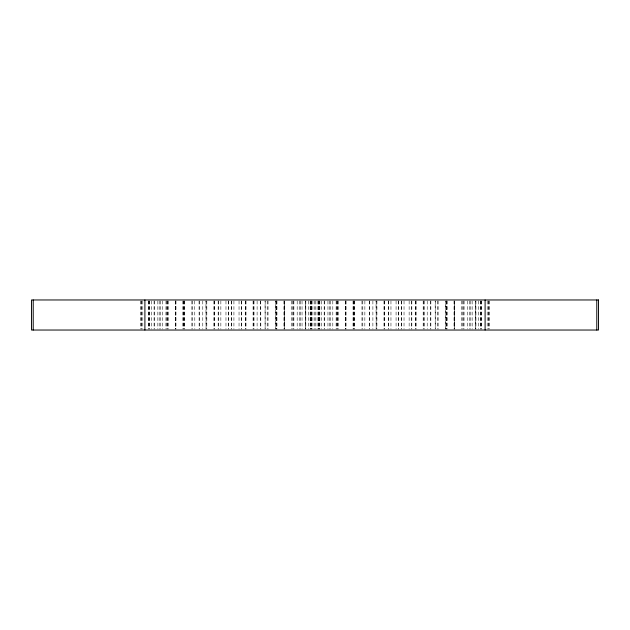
<?xml version="1.0" encoding="UTF-8"?>
<svg xmlns="http://www.w3.org/2000/svg" width="630" height="630" viewBox="0 0 630 630"><rect width="100%" height="100%" fill="white"/><g stroke="black" fill="none" stroke-linecap="round" stroke-linejoin="round"><path stroke-width="0.47" stroke-dasharray="3.15 2.36" d="M489.392 300.935L489.392 329.065M488.849 300.935L488.841 329.065M488.463 300.935L488.463 329.065M487.203 300.935L487.187 329.065M481.737 300.935L481.737 329.065M481.635 300.935L481.635 329.065M480.643 300.935L480.666 329.065M480.265 300.935L480.265 329.065M478.635 300.935L478.635 329.065M475.933 300.935L475.933 329.065M472.146 300.935L472.146 329.065M470.807 300.935L470.807 329.065M469.744 300.935L469.744 329.065M467.287 300.935L467.287 329.065M463.979 300.935L463.979 329.065M463.885 300.935L463.79 329.065M462.688 300.935L462.648 329.065M461.373 300.935L461.373 329.065M454.616 329.065L454.616 300.935L454.521 329.065M454.387 300.935L454.387 329.065M454.025 300.935L454.025 329.065M447.009 300.935L447.009 329.065M446.914 300.935L446.914 329.065M446.827 300.935L446.827 329.065M446.363 300.935L446.363 329.065M445.465 329.065L445.465 300.935L445.355 329.065M438.134 300.935L438.134 329.065M437.299 300.935L437.299 329.065M435.267 300.935L435.212 329.065L435.157 300.935M430.857 300.935L430.857 329.065M430.77 300.935L430.77 329.065M427.211 300.935L427.211 329.065M424.061 300.935L424.061 329.065M423.927 300.935L423.998 329.065M423.171 300.935L423.171 329.065M416.115 300.935L416.115 329.065M415.8 300.935L415.8 329.065M415.721 300.935L415.642 329.065M411.839 300.935L411.839 329.065M411.776 300.935L411.697 329.065M409.138 300.935L409.138 329.065M404.027 300.935L404.027 329.065M401.617 300.935L401.617 329.065M401.538 300.935L401.538 329.065M398.562 300.935L398.632 329.065M398.483 300.935L398.483 329.065M396.073 300.935L396.073 329.065M390.962 300.935L390.962 329.065M388.403 300.935L388.403 329.065M388.261 300.935L388.261 329.065M384.457 300.935L384.457 329.065M384.3 300.935L384.379 329.065M383.985 300.935L383.985 329.065M376.929 300.935L376.929 329.065M376.173 300.935L376.173 329.065L376.039 300.935M372.889 300.935L372.889 329.065M369.33 300.935L369.33 329.065M369.243 300.935L369.243 329.065M364.888 300.935L364.833 329.065M362.801 300.935L362.801 329.065M361.966 300.935L361.966 329.065M354.745 300.935L354.745 329.065M354.69 300.935L354.69 329.065M353.737 300.935L353.737 329.065M353.186 300.935L353.186 329.065M353.091 300.935L353.091 329.065M346.075 300.935L346.075 329.065M345.712 300.935L345.712 329.065M345.579 300.935L345.579 329.065M345.484 300.935L345.523 329.065M338.727 300.935L338.727 329.065M337.412 300.935L337.452 329.065M337.373 300.935L337.373 329.065M336.31 300.935L336.215 329.065M336.121 300.935L336.121 329.065M332.813 300.935L332.813 329.065M330.356 300.935L330.396 329.065M329.293 300.935L329.293 329.065M327.954 300.935L327.954 329.065M324.371 300.935L324.34 329.065M324.166 300.935L324.166 329.065M321.465 300.935L321.465 329.065M319.835 300.935L319.835 329.065M319.489 300.935L319.457 329.065M319.292 300.935L319.292 329.065M318.748 300.935L318.748 329.065M318.465 300.935L318.465 329.065M318.363 300.935L318.363 329.065M317.111 300.935L317.087 329.065M315.63 300.935L315.654 329.065M314.37 300.935L314.37 329.065M312.889 300.935L312.913 329.065M311.637 300.935L311.637 329.065M311.535 300.935L311.535 329.065M311.259 300.935L311.252 329.065M310.708 300.935L310.708 329.065M310.566 300.935L310.511 329.065M310.165 300.935L310.165 329.065M308.535 300.935L308.535 329.065M305.834 300.935L305.834 329.065M302.046 300.935L302.046 329.065M300.707 300.935L300.707 329.065M299.675 300.935L299.644 329.065M297.187 300.935L297.187 329.065M293.879 300.935L293.879 329.065M293.69 300.935L293.785 329.065M292.588 300.935L292.548 329.065M291.273 300.935L291.273 329.065M284.287 300.935L284.287 329.065M283.925 300.935L283.925 329.065M276.909 300.935L276.909 329.065M276.814 300.935L276.814 329.065M276.727 300.935L276.727 329.065M276.263 300.935L276.263 329.065M275.365 300.935L275.365 329.065L275.255 300.935M268.034 300.935L268.034 329.065M267.199 300.935L267.199 329.065M265.167 300.935L265.112 329.065L265.057 300.935M260.757 300.935L260.844 329.065M260.67 300.935L260.67 329.065M257.111 300.935L257.111 329.065M253.961 300.935L253.961 329.065M253.827 300.935L253.827 329.065M253.071 300.935L253.071 329.065M246.015 300.935L246.015 329.065M245.7 300.935L245.7 329.065M245.542 300.935L245.621 329.065M241.739 300.935L241.739 329.065M241.597 300.935L241.676 329.065M239.038 300.935L239.038 329.065M233.927 300.935L233.927 329.065M231.517 300.935L231.517 329.065M231.368 300.935L231.438 329.065M228.462 300.935L228.532 329.065M228.383 300.935L228.383 329.065M225.973 300.935L225.973 329.065M220.862 300.935L220.862 329.065M218.224 300.935L218.224 329.065M218.161 300.935L218.161 329.065M214.357 300.935L214.357 329.065M214.279 300.935L214.2 329.065M213.885 300.935L213.885 329.065M206.829 300.935L206.829 329.065M206.073 300.935L206.073 329.065L205.939 300.935M202.789 300.935L202.789 329.065M199.23 300.935L199.23 329.065M199.056 300.935L199.143 329.065M194.733 300.935L194.843 329.065M192.701 300.935L192.701 329.065M191.866 300.935L191.866 329.065M184.645 300.935L184.645 329.065M184.59 300.935L184.59 329.065M183.637 300.935L183.637 329.065M183.086 300.935L183.086 329.065M182.991 300.935L182.991 329.065M175.975 300.935L175.975 329.065M175.612 300.935L175.612 329.065M175.479 300.935L175.479 329.065M175.423 300.935L175.423 329.065M168.627 300.935L168.627 329.065M167.312 300.935L167.352 329.065M167.273 300.935L167.273 329.065M166.21 300.935L166.115 329.065M166.021 300.935L166.021 329.065M162.713 300.935L162.713 329.065M160.256 300.935L160.225 329.065M159.193 300.935L159.193 329.065M157.854 300.935L157.854 329.065M154.24 300.935L154.303 329.065M154.066 300.935L154.066 329.065M151.365 300.935L151.365 329.065M149.735 300.935L149.735 329.065M149.389 300.935L149.334 329.065M148.365 300.935L148.365 329.065M148.263 300.935L148.263 329.065M142.797 300.935L142.813 329.065M141.537 300.935L141.537 329.065M141.159 300.935L141.159 329.065M140.608 300.935L140.608 329.065M475.76 329.065L475.76 300.935L475.729 329.065M305.66 329.065L305.66 300.935L305.597 329.065M284.516 329.065L284.516 300.935L284.476 329.065"/><path stroke-width="0.94" d="M596.783 299.967L596.783 330.033M485.1 299.967L485.1 330.033M144.9 299.967L144.9 330.033M33.217 299.967L33.217 330.033M598.5 299.967L31.5 299.967L31.5 330.033L598.5 330.033L598.5 299.967"/></g></svg>
